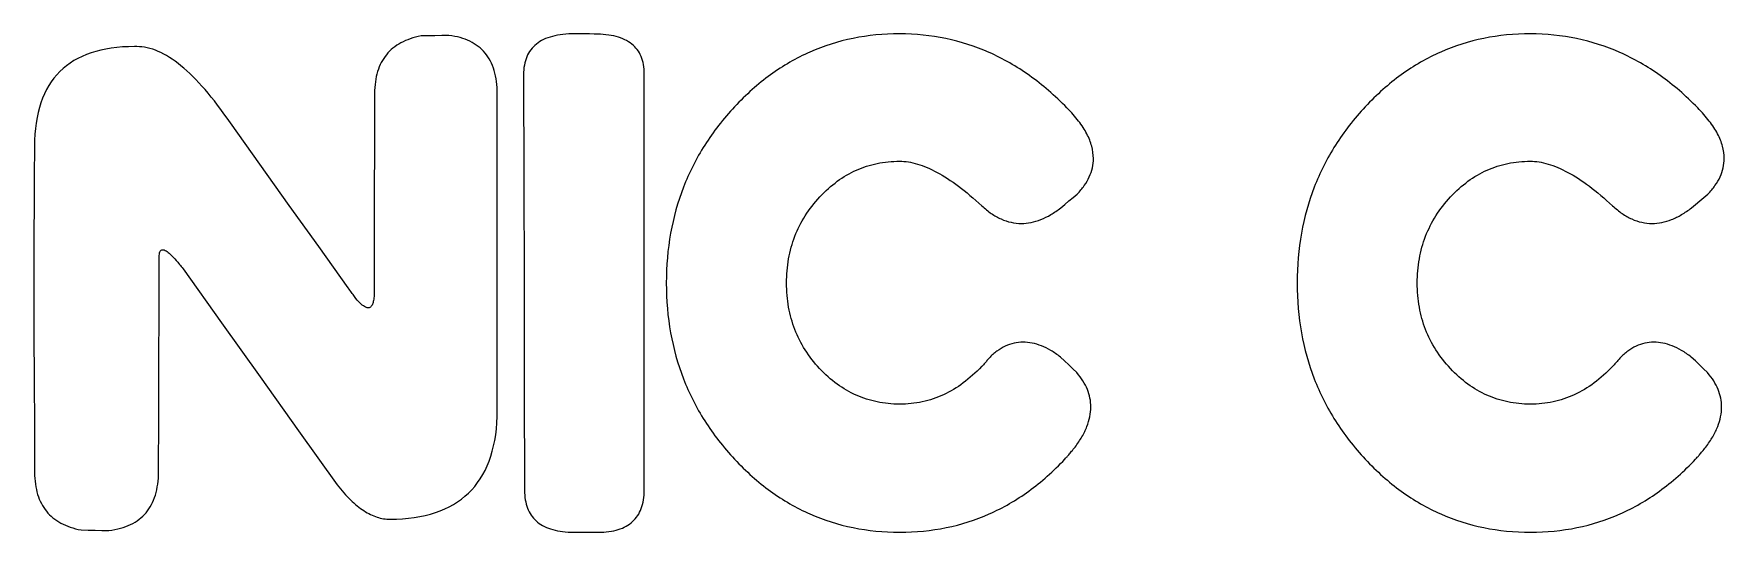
# Model space of a CAD drawing. Header units: millimetres. Extents: x 8 to 95, y 4 to 126.
# Drawn here: x 63.83 to 70.24, y 61.23 to 63.12 of the extents above; entities that cross this region are included whole.
import ezdxf

# ---------------------------------------------------------------- set-up
doc = ezdxf.new("R2010")
doc.units = ezdxf.units.MM
doc.header["$MEASUREMENT"] = 0
doc.layers.add('text outlines', color=7, linetype='Continuous', lineweight=0)

# ---------------------------------------------------------------- blocks, each defined once
blk = doc.blocks.new('Block_8')
at = {"layer": 'text outlines', "color": 7, "lineweight": 9}
for points, knots in [([(65.59, 61.6724), (65.5874, 61.6078), (65.577, 61.5513), (65.5587, 61.5027), (65.5405, 61.4542), (65.5144, 61.4136), (65.4805, 61.3811), (65.4465, 61.3486), (65.4048, 61.3241), (65.3552, 61.3076), (65.3057, 61.2911), (65.2483, 61.2826), (65.1831, 61.2821), (65.1667, 61.2821), (65.1503, 61.2848), (65.1337, 61.2903), (65.1171, 61.2958), (65.1005, 61.3039), (65.0837, 61.3149), (65.067, 61.3258), (65.0501, 61.3394), (65.0332, 61.3558), (65.0163, 61.3721), (64.9993, 61.3912), (64.9823, 61.413), (64.9823, 61.413), (64.8362, 61.6178), (64.8362, 61.6178), (64.8362, 61.6178), (64.6901, 61.8226), (64.6901, 61.8226), (64.6901, 61.8226), (64.544, 62.0274), (64.544, 62.0274), (64.544, 62.0274), (64.398, 62.2322), (64.398, 62.2322), (64.3886, 62.2444), (64.3799, 62.255), (64.3721, 62.2641), (64.3642, 62.2732), (64.357, 62.2808), (64.3506, 62.2868), (64.3442, 62.2929), (64.3385, 62.2974), (64.3335, 62.3004), (64.3286, 62.3034), (64.3243, 62.3049), (64.3208, 62.3049), (64.3188, 62.3049), (64.3171, 62.3045), (64.3156, 62.3036), (64.314, 62.3027), (64.3128, 62.3013), (64.3117, 62.2995), (64.3107, 62.2976), (64.3098, 62.2953), (64.3092, 62.2926), (64.3086, 62.2898), (64.3082, 62.2866), (64.308, 62.2829), (64.308, 62.2829), (64.3074, 62.0779), (64.3074, 62.0779), (64.3074, 62.0779), (64.3067, 61.8729), (64.3067, 61.8729), (64.3067, 61.8729), (64.306, 61.6679), (64.306, 61.6679), (64.306, 61.6679), (64.3053, 61.463), (64.3053, 61.463), (64.3051, 61.4296), (64.3011, 61.4), (64.2931, 61.374), (64.2852, 61.348), (64.2734, 61.3258), (64.2577, 61.3072), (64.242, 61.2885), (64.2224, 61.2736), (64.199, 61.2624), (64.1755, 61.2511), (64.1481, 61.2436), (64.1168, 61.2397), (64.1168, 61.2397), (64.0905, 61.2402), (64.0905, 61.2402), (64.0905, 61.2402), (64.0641, 61.2407), (64.0641, 61.2407), (64.0641, 61.2407), (64.0378, 61.2413), (64.0378, 61.2413), (64.0378, 61.2413), (64.0114, 61.2418), (64.0114, 61.2418), (63.9823, 61.2472), (63.9568, 61.2558), (63.9349, 61.2676), (63.913, 61.2794), (63.8946, 61.2944), (63.8799, 61.3126), (63.8652, 61.3308), (63.854, 61.3521), (63.8465, 61.3767), (63.839, 61.4012), (63.835, 61.4289), (63.8347, 61.4599), (63.8347, 61.4599), (63.834, 61.635), (63.834, 61.635), (63.834, 61.635), (63.8333, 61.8101), (63.8333, 61.8101), (63.8333, 61.8101), (63.8326, 61.9851), (63.8326, 61.9851), (63.8326, 61.9851), (63.8319, 62.1602), (63.8319, 62.1602), (63.8319, 62.1602), (63.8319, 62.1652), (63.8319, 62.1652), (63.8319, 62.1652), (63.8319, 62.1702), (63.8319, 62.1702), (63.8319, 62.1702), (63.8319, 62.1752), (63.8319, 62.1752), (63.8319, 62.1752), (63.8319, 62.1802), (63.8319, 62.1802), (63.8319, 62.2031), (63.832, 62.2311), (63.8321, 62.2641), (63.8322, 62.297), (63.8323, 62.3351), (63.8325, 62.3781), (63.8327, 62.4211), (63.8329, 62.4692), (63.8332, 62.5223), (63.8335, 62.5754), (63.8339, 62.6335), (63.8343, 62.6966), (63.8348, 62.7598), (63.843, 62.815), (63.859, 62.8623), (63.8751, 62.9097), (63.8989, 62.9491), (63.9306, 62.9807), (63.9622, 63.0122), (64.0017, 63.0358), (64.049, 63.0516), (64.0963, 63.0674), (64.1514, 63.0753), (64.2143, 63.0753), (64.2143, 63.0753), (64.2163, 63.0753), (64.2163, 63.0753), (64.2163, 63.0753), (64.2183, 63.0753), (64.2183, 63.0753), (64.2183, 63.0753), (64.2203, 63.0753), (64.2203, 63.0753), (64.2203, 63.0753), (64.2223, 63.0753), (64.2223, 63.0753), (64.2486, 63.0753), (64.2758, 63.0692), (64.3038, 63.0572), (64.3318, 63.0451), (64.3606, 63.027), (64.3902, 63.0029), (64.4198, 62.9787), (64.4502, 62.9486), (64.4814, 62.9123), (64.5126, 62.8761), (64.5446, 62.8338), (64.5775, 62.7855), (64.5775, 62.7855), (64.6892, 62.6292), (64.6892, 62.6292), (64.6892, 62.6292), (64.801, 62.4729), (64.801, 62.4729), (64.801, 62.4729), (64.9128, 62.3166), (64.9128, 62.3166), (64.9128, 62.3166), (65.0246, 62.1602), (65.0246, 62.1602), (65.0331, 62.1475), (65.0409, 62.1364), (65.0483, 62.1268), (65.0556, 62.1173), (65.0624, 62.1094), (65.0687, 62.1031), (65.0749, 62.0967), (65.0807, 62.092), (65.0859, 62.0888), (65.0911, 62.0857), (65.0959, 62.0841), (65.1001, 62.0841), (65.1032, 62.0841), (65.106, 62.085), (65.1084, 62.0868), (65.1109, 62.0885), (65.113, 62.0912), (65.1149, 62.0948), (65.1167, 62.0984), (65.1183, 62.1028), (65.1196, 62.1082), (65.1208, 62.1136), (65.1218, 62.1199), (65.1225, 62.1272), (65.1225, 62.1272), (65.1229, 62.3198), (65.1229, 62.3198), (65.1229, 62.3198), (65.1233, 62.5123), (65.1233, 62.5123), (65.1233, 62.5123), (65.1238, 62.7049), (65.1238, 62.7049), (65.1238, 62.7049), (65.1242, 62.8975), (65.1242, 62.8975), (65.1245, 62.9284), (65.1285, 62.9561), (65.136, 62.9806), (65.1435, 63.0052), (65.1547, 63.0265), (65.1694, 63.0446), (65.1841, 63.0628), (65.2025, 63.0778), (65.2244, 63.0896), (65.2463, 63.1014), (65.2718, 63.1101), (65.3009, 63.1156), (65.3009, 63.1156), (65.3273, 63.1161), (65.3273, 63.1161), (65.3273, 63.1161), (65.3536, 63.1166), (65.3536, 63.1166), (65.3536, 63.1166), (65.38, 63.1171), (65.38, 63.1171), (65.38, 63.1171), (65.4063, 63.1176), (65.4063, 63.1176), (65.4367, 63.1139), (65.4634, 63.1065), (65.4862, 63.0954), (65.5091, 63.0843), (65.5282, 63.0695), (65.5435, 63.051), (65.5588, 63.0325), (65.5703, 63.0102), (65.5781, 62.9843), (65.5858, 62.9584), (65.5898, 62.9288), (65.59, 62.8954), (65.59, 62.8954), (65.59, 62.5897), (65.59, 62.5897), (65.59, 62.5897), (65.59, 62.2839), (65.59, 62.2839), (65.59, 62.2839), (65.59, 61.9782), (65.59, 61.9782), (65.59, 61.9782), (65.59, 61.6724), (65.59, 61.6724)], [0, 0, 0, 0, 1, 1, 1, 2, 2, 2, 3, 3, 3, 4, 4, 4, 5, 5, 5, 6, 6, 6, 7, 7, 7, 8, 8, 8, 9, 9, 9, 10, 10, 10, 11, 11, 11, 12, 12, 12, 13, 13, 13, 14, 14, 14, 15, 15, 15, 16, 16, 16, 17, 17, 17, 18, 18, 18, 19, 19, 19, 20, 20, 20, 21, 21, 21, 22, 22, 22, 23, 23, 23, 24, 24, 24, 25, 25, 25, 26, 26, 26, 27, 27, 27, 28, 28, 28, 29, 29, 29, 30, 30, 30, 31, 31, 31, 32, 32, 32, 33, 33, 33, 34, 34, 34, 35, 35, 35, 36, 36, 36, 37, 37, 37, 38, 38, 38, 39, 39, 39, 40, 40, 40, 41, 41, 41, 42, 42, 42, 43, 43, 43, 44, 44, 44, 45, 45, 45, 46, 46, 46, 47, 47, 47, 48, 48, 48, 49, 49, 49, 50, 50, 50, 51, 51, 51, 52, 52, 52, 53, 53, 53, 54, 54, 54, 55, 55, 55, 56, 56, 56, 57, 57, 57, 58, 58, 58, 59, 59, 59, 60, 60, 60, 61, 61, 61, 62, 62, 62, 63, 63, 63, 64, 64, 64, 65, 65, 65, 66, 66, 66, 67, 67, 67, 68, 68, 68, 69, 69, 69, 70, 70, 70, 71, 71, 71, 72, 72, 72, 73, 73, 73, 74, 74, 74, 75, 75, 75, 76, 76, 76, 77, 77, 77, 78, 78, 78, 79, 79, 79, 80, 80, 80, 81, 81, 81, 82, 82, 82, 83, 83, 83, 84, 84, 84, 85, 85, 85, 86, 86, 86, 87, 87, 87, 88, 88, 88, 89, 89, 89, 90, 90, 90, 91, 91, 91, 92, 92, 92, 92]), ([(66.1474, 61.393), (66.1472, 61.3664), (66.1434, 61.3431), (66.1361, 61.3231), (66.1287, 61.3032), (66.1177, 61.2865), (66.1032, 61.2732), (66.0886, 61.2598), (66.0704, 61.2498), (66.0486, 61.2432), (66.0268, 61.2365), (66.0014, 61.2332), (65.9724, 61.2332), (65.9724, 61.2332), (65.9465, 61.2332), (65.9465, 61.2332), (65.9465, 61.2332), (65.9207, 61.2332), (65.9207, 61.2332), (65.9207, 61.2332), (65.8949, 61.2332), (65.8949, 61.2332), (65.8949, 61.2332), (65.869, 61.2332), (65.869, 61.2332), (65.8397, 61.2343), (65.8141, 61.2384), (65.7922, 61.2456), (65.7702, 61.2527), (65.7519, 61.2629), (65.7372, 61.2761), (65.7226, 61.2894), (65.7116, 61.3056), (65.7043, 61.3249), (65.697, 61.3442), (65.6933, 61.3666), (65.6933, 61.392), (65.6933, 61.392), (65.6924, 61.7861), (65.6924, 61.7861), (65.6924, 61.7861), (65.6914, 62.1802), (65.6914, 62.1802), (65.6914, 62.1802), (65.6905, 62.5743), (65.6905, 62.5743), (65.6905, 62.5743), (65.6895, 62.9685), (65.6895, 62.9685), (65.6895, 62.9944), (65.6936, 63.0171), (65.7017, 63.0365), (65.7098, 63.0559), (65.722, 63.0721), (65.7382, 63.085), (65.7544, 63.098), (65.7747, 63.1077), (65.7991, 63.1141), (65.8235, 63.1206), (65.852, 63.1238), (65.8845, 63.1238), (65.8845, 63.1238), (65.9029, 63.1236), (65.9029, 63.1236), (65.9029, 63.1236), (65.9212, 63.1233), (65.9212, 63.1233), (65.9212, 63.1233), (65.9396, 63.1231), (65.9396, 63.1231), (65.9396, 63.1231), (65.9579, 63.1228), (65.9579, 63.1228), (65.9894, 63.1228), (66.017, 63.1197), (66.0407, 63.1134), (66.0644, 63.1071), (66.0841, 63.0976), (66.0999, 63.085), (66.1157, 63.0724), (66.1276, 63.0567), (66.1355, 63.0378), (66.1434, 63.0189), (66.1474, 62.9968), (66.1474, 62.9716), (66.1474, 62.9716), (66.1474, 62.5769), (66.1474, 62.5769), (66.1474, 62.5769), (66.1474, 62.1823), (66.1474, 62.1823), (66.1474, 62.1823), (66.1474, 61.7877), (66.1474, 61.7877), (66.1474, 61.7877), (66.1474, 61.393), (66.1474, 61.393)], [0, 0, 0, 0, 1, 1, 1, 2, 2, 2, 3, 3, 3, 4, 4, 4, 5, 5, 5, 6, 6, 6, 7, 7, 7, 8, 8, 8, 9, 9, 9, 10, 10, 10, 11, 11, 11, 12, 12, 12, 13, 13, 13, 14, 14, 14, 15, 15, 15, 16, 16, 16, 17, 17, 17, 18, 18, 18, 19, 19, 19, 20, 20, 20, 21, 21, 21, 22, 22, 22, 23, 23, 23, 24, 24, 24, 25, 25, 25, 26, 26, 26, 27, 27, 27, 28, 28, 28, 29, 29, 29, 30, 30, 30, 31, 31, 31, 32, 32, 32, 32]), ([(67.7814, 61.556), (67.7767, 61.5501), (67.7725, 61.5448), (67.7685, 61.54), (67.7646, 61.5351), (67.761, 61.5308), (67.7578, 61.527), (67.7546, 61.5232), (67.7518, 61.52), (67.7493, 61.5172), (67.7468, 61.5145), (67.7446, 61.5122), (67.7428, 61.5105), (67.6995, 61.4643), (67.6539, 61.4239), (67.6062, 61.3893), (67.5584, 61.3546), (67.5084, 61.3257), (67.4562, 61.3026), (67.404, 61.2795), (67.3496, 61.2621), (67.2929, 61.2505), (67.2362, 61.239), (67.1773, 61.2332), (67.1161, 61.2332), (67.0549, 61.2332), (66.996, 61.2389), (66.9393, 61.2505), (66.8826, 61.262), (66.8282, 61.2793), (66.776, 61.3024), (66.7239, 61.3254), (66.674, 61.3543), (66.6263, 61.3888), (66.5787, 61.4234), (66.5333, 61.4637), (66.4902, 61.5098), (66.447, 61.556), (66.4093, 61.6045), (66.3769, 61.6554), (66.3445, 61.7063), (66.3175, 61.7596), (66.2959, 61.8153), (66.2743, 61.871), (66.2581, 61.9291), (66.2473, 61.9895), (66.2365, 62.05), (66.2311, 62.1129), (66.2311, 62.1782), (66.2311, 62.2435), (66.2365, 62.3065), (66.2473, 62.3671), (66.2581, 62.4277), (66.2743, 62.4858), (66.2959, 62.5416), (66.3175, 62.5974), (66.3445, 62.6507), (66.3769, 62.7017), (66.4093, 62.7526), (66.447, 62.8011), (66.4902, 62.8472), (66.5333, 62.8934), (66.5787, 62.9337), (66.6263, 62.9683), (66.674, 63.0029), (66.7239, 63.0317), (66.776, 63.0548), (66.8282, 63.0778), (66.8826, 63.0951), (66.9393, 63.1066), (66.996, 63.1181), (67.0549, 63.1238), (67.1161, 63.1238), (67.1764, 63.1237), (67.2349, 63.1177), (67.2915, 63.1059), (67.348, 63.0941), (67.4028, 63.0765), (67.4557, 63.053), (67.5085, 63.0296), (67.5596, 63.0004), (67.6088, 62.9653), (67.6579, 62.9303), (67.7053, 62.8894), (67.7507, 62.8427), (67.7674, 62.8259), (67.7821, 62.8093), (67.7946, 62.793), (67.8071, 62.7766), (67.8176, 62.7604), (67.8259, 62.7445), (67.8343, 62.7285), (67.8405, 62.7128), (67.8447, 62.6972), (67.8489, 62.6817), (67.851, 62.6663), (67.851, 62.6512), (67.851, 62.6391), (67.8497, 62.6272), (67.8471, 62.6156), (67.8445, 62.6039), (67.8407, 62.5924), (67.8355, 62.5811), (67.8304, 62.5699), (67.824, 62.5588), (67.8162, 62.5479), (67.8085, 62.537), (67.7996, 62.5263), (67.7893, 62.5158), (67.7893, 62.5158), (67.7738, 62.5028), (67.7738, 62.5028), (67.7738, 62.5028), (67.7583, 62.4898), (67.7583, 62.4898), (67.7583, 62.4898), (67.7428, 62.4768), (67.7428, 62.4768), (67.7428, 62.4768), (67.7273, 62.4638), (67.7273, 62.4638), (67.7146, 62.4539), (67.702, 62.4452), (67.6895, 62.4378), (67.6769, 62.4304), (67.6644, 62.4242), (67.6519, 62.4193), (67.6394, 62.4143), (67.627, 62.4106), (67.6147, 62.4082), (67.6023, 62.4057), (67.59, 62.4045), (67.5778, 62.4045), (67.5645, 62.4045), (67.5515, 62.4059), (67.5386, 62.4087), (67.5258, 62.4115), (67.5131, 62.4157), (67.5007, 62.4213), (67.4882, 62.4268), (67.4759, 62.4338), (67.4638, 62.4421), (67.4517, 62.4505), (67.4397, 62.4602), (67.4279, 62.4713), (67.3974, 62.4995), (67.3679, 62.5242), (67.3396, 62.5453), (67.3113, 62.5664), (67.2842, 62.5841), (67.2582, 62.5982), (67.2322, 62.6123), (67.2074, 62.6228), (67.1837, 62.6299), (67.16, 62.637), (67.1375, 62.6405), (67.1161, 62.6405), (67.0866, 62.6405), (67.0582, 62.6377), (67.0308, 62.632), (67.0034, 62.6264), (66.9772, 62.6179), (66.9519, 62.6066), (66.9267, 62.5954), (66.9026, 62.5813), (66.8795, 62.5643), (66.8564, 62.5474), (66.8343, 62.5277), (66.8133, 62.5051), (66.7923, 62.4825), (66.7739, 62.4588), (66.7582, 62.4339), (66.7424, 62.4089), (66.7293, 62.3828), (66.7188, 62.3556), (66.7082, 62.3283), (66.7004, 62.2999), (66.6951, 62.2703), (66.6899, 62.2408), (66.6872, 62.21), (66.6872, 62.1782), (66.6872, 62.1466), (66.6898, 62.1161), (66.6951, 62.0868), (66.7003, 62.0575), (66.7081, 62.0294), (66.7185, 62.0024), (66.729, 61.9754), (66.742, 61.9495), (66.7577, 61.9248), (66.7734, 61.9001), (66.7917, 61.8765), (66.8126, 61.854), (66.8336, 61.8315), (66.8556, 61.8118), (66.8787, 61.7949), (66.9018, 61.7781), (66.926, 61.764), (66.9513, 61.7527), (66.9766, 61.7415), (67.003, 61.733), (67.0305, 61.7274), (67.058, 61.7217), (67.0865, 61.7189), (67.1161, 61.7189), (67.1457, 61.7189), (67.1743, 61.7219), (67.2021, 61.7278), (67.2298, 61.7338), (67.2566, 61.7427), (67.2825, 61.7546), (67.3084, 61.7665), (67.3334, 61.7814), (67.3575, 61.7993), (67.3815, 61.8172), (67.4047, 61.838), (67.4269, 61.8619), (67.4279, 61.8626), (67.4293, 61.8638), (67.431, 61.8654), (67.4327, 61.867), (67.4347, 61.8692), (67.437, 61.8718), (67.4394, 61.8744), (67.442, 61.8776), (67.4451, 61.8812), (67.4481, 61.8848), (67.4514, 61.8889), (67.4551, 61.8936), (67.465, 61.9036), (67.475, 61.9123), (67.4853, 61.9199), (67.4956, 61.9274), (67.5061, 61.9337), (67.5169, 61.9387), (67.5277, 61.9438), (67.5387, 61.9476), (67.5499, 61.9501), (67.5611, 61.9526), (67.5726, 61.9539), (67.5843, 61.9539), (67.5956, 61.9539), (67.607, 61.9527), (67.6186, 61.9504), (67.6301, 61.9481), (67.6418, 61.9446), (67.6536, 61.9399), (67.6654, 61.9352), (67.6774, 61.9294), (67.6895, 61.9223), (67.7016, 61.9153), (67.7139, 61.9071), (67.7263, 61.8977), (67.7263, 61.8977), (67.7418, 61.8829), (67.7418, 61.8829), (67.7418, 61.8829), (67.7573, 61.8681), (67.7573, 61.8681), (67.7573, 61.8681), (67.7728, 61.8533), (67.7728, 61.8533), (67.7728, 61.8533), (67.7883, 61.8385), (67.7883, 61.8385), (67.7972, 61.8281), (67.8049, 61.8175), (67.8115, 61.8069), (67.8182, 61.7962), (67.8237, 61.7855), (67.8281, 61.7747), (67.8325, 61.7638), (67.8358, 61.7528), (67.838, 61.7418), (67.8402, 61.7307), (67.8413, 61.7195), (67.8413, 61.7082), (67.8413, 61.6961), (67.8401, 61.6838), (67.8376, 61.6714), (67.8351, 61.659), (67.8313, 61.6465), (67.8264, 61.6338), (67.8214, 61.6211), (67.8151, 61.6083), (67.8076, 61.5953), (67.8001, 61.5824), (67.7914, 61.5692), (67.7814, 61.556)], [0, 0, 0, 0, 1, 1, 1, 2, 2, 2, 3, 3, 3, 4, 4, 4, 5, 5, 5, 6, 6, 6, 7, 7, 7, 8, 8, 8, 9, 9, 9, 10, 10, 10, 11, 11, 11, 12, 12, 12, 13, 13, 13, 14, 14, 14, 15, 15, 15, 16, 16, 16, 17, 17, 17, 18, 18, 18, 19, 19, 19, 20, 20, 20, 21, 21, 21, 22, 22, 22, 23, 23, 23, 24, 24, 24, 25, 25, 25, 26, 26, 26, 27, 27, 27, 28, 28, 28, 29, 29, 29, 30, 30, 30, 31, 31, 31, 32, 32, 32, 33, 33, 33, 34, 34, 34, 35, 35, 35, 36, 36, 36, 37, 37, 37, 38, 38, 38, 39, 39, 39, 40, 40, 40, 41, 41, 41, 42, 42, 42, 43, 43, 43, 44, 44, 44, 45, 45, 45, 46, 46, 46, 47, 47, 47, 48, 48, 48, 49, 49, 49, 50, 50, 50, 51, 51, 51, 52, 52, 52, 53, 53, 53, 54, 54, 54, 55, 55, 55, 56, 56, 56, 57, 57, 57, 58, 58, 58, 59, 59, 59, 60, 60, 60, 61, 61, 61, 62, 62, 62, 63, 63, 63, 64, 64, 64, 65, 65, 65, 66, 66, 66, 67, 67, 67, 68, 68, 68, 69, 69, 69, 70, 70, 70, 71, 71, 71, 72, 72, 72, 73, 73, 73, 74, 74, 74, 75, 75, 75, 76, 76, 76, 77, 77, 77, 78, 78, 78, 79, 79, 79, 80, 80, 80, 81, 81, 81, 82, 82, 82, 83, 83, 83, 84, 84, 84, 85, 85, 85, 86, 86, 86, 87, 87, 87, 88, 88, 88, 89, 89, 89, 90, 90, 90, 91, 91, 91, 92, 92, 92, 93, 93, 93, 94, 94, 94, 95, 95, 95, 96, 96, 96, 96]), ([(70.174, 61.556), (70.1693, 61.5501), (70.1649, 61.5448), (70.161, 61.54), (70.157, 61.5351), (70.1534, 61.5308), (70.1502, 61.527), (70.147, 61.5232), (70.1442, 61.52), (70.1417, 61.5172), (70.1392, 61.5145), (70.1371, 61.5122), (70.1354, 61.5105), (70.0921, 61.4643), (70.0465, 61.4239), (69.9987, 61.3893), (69.951, 61.3546), (69.9009, 61.3257), (69.8487, 61.3026), (69.7964, 61.2795), (69.7419, 61.2621), (69.6852, 61.2505), (69.6285, 61.239), (69.5696, 61.2332), (69.5084, 61.2332), (69.4473, 61.2332), (69.3884, 61.2389), (69.3317, 61.2505), (69.275, 61.262), (69.2206, 61.2793), (69.1684, 61.3024), (69.1163, 61.3254), (69.0663, 61.3543), (69.0187, 61.3888), (68.971, 61.4234), (68.9256, 61.4637), (68.8824, 61.5098), (68.8393, 61.556), (68.8015, 61.6045), (68.7692, 61.6554), (68.7369, 61.7063), (68.7099, 61.7596), (68.6884, 61.8153), (68.6668, 61.871), (68.6506, 61.9291), (68.6399, 61.9895), (68.6291, 62.05), (68.6237, 62.1129), (68.6237, 62.1782), (68.6237, 62.2435), (68.6291, 62.3065), (68.6399, 62.3671), (68.6506, 62.4277), (68.6668, 62.4858), (68.6884, 62.5416), (68.7099, 62.5974), (68.7369, 62.6507), (68.7692, 62.7017), (68.8015, 62.7526), (68.8393, 62.8011), (68.8824, 62.8472), (68.9256, 62.8934), (68.971, 62.9337), (69.0187, 62.9683), (69.0663, 63.0029), (69.1163, 63.0317), (69.1684, 63.0548), (69.2206, 63.0778), (69.275, 63.0951), (69.3317, 63.1066), (69.3884, 63.1181), (69.4473, 63.1238), (69.5084, 63.1238), (69.5688, 63.1237), (69.6273, 63.1177), (69.6839, 63.1059), (69.7406, 63.0941), (69.7953, 63.0765), (69.8482, 63.053), (69.9011, 63.0296), (69.9521, 63.0004), (70.0012, 62.9653), (70.0504, 62.9303), (70.0976, 62.8894), (70.143, 62.8427), (70.1597, 62.8259), (70.1744, 62.8093), (70.1869, 62.793), (70.1995, 62.7766), (70.21, 62.7604), (70.2184, 62.7445), (70.2268, 62.7285), (70.2331, 62.7128), (70.2373, 62.6972), (70.2415, 62.6817), (70.2436, 62.6663), (70.2436, 62.6512), (70.2436, 62.6391), (70.2423, 62.6272), (70.2397, 62.6156), (70.2371, 62.6039), (70.2333, 62.5924), (70.2281, 62.5811), (70.2229, 62.5699), (70.2165, 62.5588), (70.2087, 62.5479), (70.201, 62.537), (70.1919, 62.5263), (70.1816, 62.5158), (70.1816, 62.5158), (70.1662, 62.5028), (70.1662, 62.5028), (70.1662, 62.5028), (70.1508, 62.4898), (70.1508, 62.4898), (70.1508, 62.4898), (70.1353, 62.4768), (70.1353, 62.4768), (70.1353, 62.4768), (70.1199, 62.4638), (70.1199, 62.4638), (70.1072, 62.4539), (70.0945, 62.4452), (70.0819, 62.4378), (70.0693, 62.4304), (70.0567, 62.4242), (70.0442, 62.4193), (70.0317, 62.4143), (70.0193, 62.4106), (70.0069, 62.4082), (69.9946, 62.4057), (69.9823, 62.4045), (69.9701, 62.4045), (69.9569, 62.4045), (69.9439, 62.4059), (69.9311, 62.4087), (69.9182, 62.4115), (69.9056, 62.4157), (69.8931, 62.4213), (69.8806, 62.4268), (69.8684, 62.4338), (69.8563, 62.4421), (69.8442, 62.4505), (69.8323, 62.4602), (69.8205, 62.4713), (69.7899, 62.4995), (69.7604, 62.5242), (69.7321, 62.5453), (69.7038, 62.5664), (69.6766, 62.5841), (69.6507, 62.5982), (69.6247, 62.6123), (69.5998, 62.6228), (69.5761, 62.6299), (69.5524, 62.637), (69.5299, 62.6405), (69.5084, 62.6405), (69.479, 62.6405), (69.4506, 62.6377), (69.4232, 62.632), (69.3959, 62.6264), (69.3696, 62.6179), (69.3443, 62.6066), (69.3191, 62.5954), (69.2949, 62.5813), (69.2718, 62.5643), (69.2487, 62.5474), (69.2266, 62.5277), (69.2056, 62.5051), (69.1846, 62.4825), (69.1662, 62.4588), (69.1504, 62.4339), (69.1347, 62.4089), (69.1215, 62.3828), (69.111, 62.3556), (69.1005, 62.3283), (69.0926, 62.2999), (69.0874, 62.2703), (69.0821, 62.2408), (69.0795, 62.21), (69.0795, 62.1782), (69.0795, 62.1466), (69.0821, 62.1161), (69.0874, 62.0868), (69.0926, 62.0575), (69.1005, 62.0294), (69.111, 62.0024), (69.1215, 61.9754), (69.1346, 61.9495), (69.1503, 61.9248), (69.166, 61.9001), (69.1843, 61.8765), (69.2053, 61.854), (69.2262, 61.8315), (69.2482, 61.8118), (69.2713, 61.7949), (69.2944, 61.7781), (69.3185, 61.764), (69.3438, 61.7527), (69.369, 61.7415), (69.3954, 61.733), (69.4228, 61.7274), (69.4503, 61.7217), (69.4788, 61.7189), (69.5084, 61.7189), (69.538, 61.7189), (69.5667, 61.7219), (69.5945, 61.7278), (69.6223, 61.7338), (69.6492, 61.7427), (69.6751, 61.7546), (69.701, 61.7665), (69.726, 61.7814), (69.7501, 61.7993), (69.7741, 61.8172), (69.7973, 61.838), (69.8195, 61.8619), (69.8205, 61.8626), (69.8218, 61.8638), (69.8234, 61.8654), (69.825, 61.867), (69.827, 61.8692), (69.8293, 61.8718), (69.8317, 61.8744), (69.8343, 61.8776), (69.8373, 61.8812), (69.8404, 61.8848), (69.8437, 61.8889), (69.8474, 61.8936), (69.8572, 61.9036), (69.8673, 61.9123), (69.8776, 61.9199), (69.8879, 61.9274), (69.8984, 61.9337), (69.9092, 61.9387), (69.92, 61.9438), (69.931, 61.9476), (69.9423, 61.9501), (69.9536, 61.9526), (69.9652, 61.9539), (69.977, 61.9539), (69.9882, 61.9539), (69.9996, 61.9527), (70.0112, 61.9504), (70.0227, 61.9481), (70.0344, 61.9446), (70.0462, 61.9399), (70.0581, 61.9352), (70.07, 61.9294), (70.0821, 61.9223), (70.0942, 61.9153), (70.1065, 61.9071), (70.1189, 61.8977), (70.1189, 61.8977), (70.1343, 61.8829), (70.1343, 61.8829), (70.1343, 61.8829), (70.1497, 61.8681), (70.1497, 61.8681), (70.1497, 61.8681), (70.1651, 61.8533), (70.1651, 61.8533), (70.1651, 61.8533), (70.1806, 61.8385), (70.1806, 61.8385), (70.1894, 61.8281), (70.1972, 61.8175), (70.2039, 61.8069), (70.2105, 61.7962), (70.2161, 61.7855), (70.2206, 61.7747), (70.225, 61.7638), (70.2284, 61.7528), (70.2306, 61.7418), (70.2328, 61.7307), (70.234, 61.7195), (70.234, 61.7082), (70.234, 61.6961), (70.2327, 61.6838), (70.2302, 61.6714), (70.2277, 61.659), (70.224, 61.6465), (70.219, 61.6338), (70.214, 61.6211), (70.2077, 61.6083), (70.2002, 61.5953), (70.1927, 61.5824), (70.184, 61.5692), (70.174, 61.556)], [0, 0, 0, 0, 1, 1, 1, 2, 2, 2, 3, 3, 3, 4, 4, 4, 5, 5, 5, 6, 6, 6, 7, 7, 7, 8, 8, 8, 9, 9, 9, 10, 10, 10, 11, 11, 11, 12, 12, 12, 13, 13, 13, 14, 14, 14, 15, 15, 15, 16, 16, 16, 17, 17, 17, 18, 18, 18, 19, 19, 19, 20, 20, 20, 21, 21, 21, 22, 22, 22, 23, 23, 23, 24, 24, 24, 25, 25, 25, 26, 26, 26, 27, 27, 27, 28, 28, 28, 29, 29, 29, 30, 30, 30, 31, 31, 31, 32, 32, 32, 33, 33, 33, 34, 34, 34, 35, 35, 35, 36, 36, 36, 37, 37, 37, 38, 38, 38, 39, 39, 39, 40, 40, 40, 41, 41, 41, 42, 42, 42, 43, 43, 43, 44, 44, 44, 45, 45, 45, 46, 46, 46, 47, 47, 47, 48, 48, 48, 49, 49, 49, 50, 50, 50, 51, 51, 51, 52, 52, 52, 53, 53, 53, 54, 54, 54, 55, 55, 55, 56, 56, 56, 57, 57, 57, 58, 58, 58, 59, 59, 59, 60, 60, 60, 61, 61, 61, 62, 62, 62, 63, 63, 63, 64, 64, 64, 65, 65, 65, 66, 66, 66, 67, 67, 67, 68, 68, 68, 69, 69, 69, 70, 70, 70, 71, 71, 71, 72, 72, 72, 73, 73, 73, 74, 74, 74, 75, 75, 75, 76, 76, 76, 77, 77, 77, 78, 78, 78, 79, 79, 79, 80, 80, 80, 81, 81, 81, 82, 82, 82, 83, 83, 83, 84, 84, 84, 85, 85, 85, 86, 86, 86, 87, 87, 87, 88, 88, 88, 89, 89, 89, 90, 90, 90, 91, 91, 91, 92, 92, 92, 93, 93, 93, 94, 94, 94, 95, 95, 95, 96, 96, 96, 96])]:
    blk.add_open_spline(points, degree=3, knots=knots, dxfattribs=at)

msp = doc.modelspace()

# ---------------------------------------------------------------- block references
at = {"layer": 'text outlines'}
msp.add_blockref('Block_8', (0, 0), dxfattribs=at)

doc.saveas('drawing.dxf')
